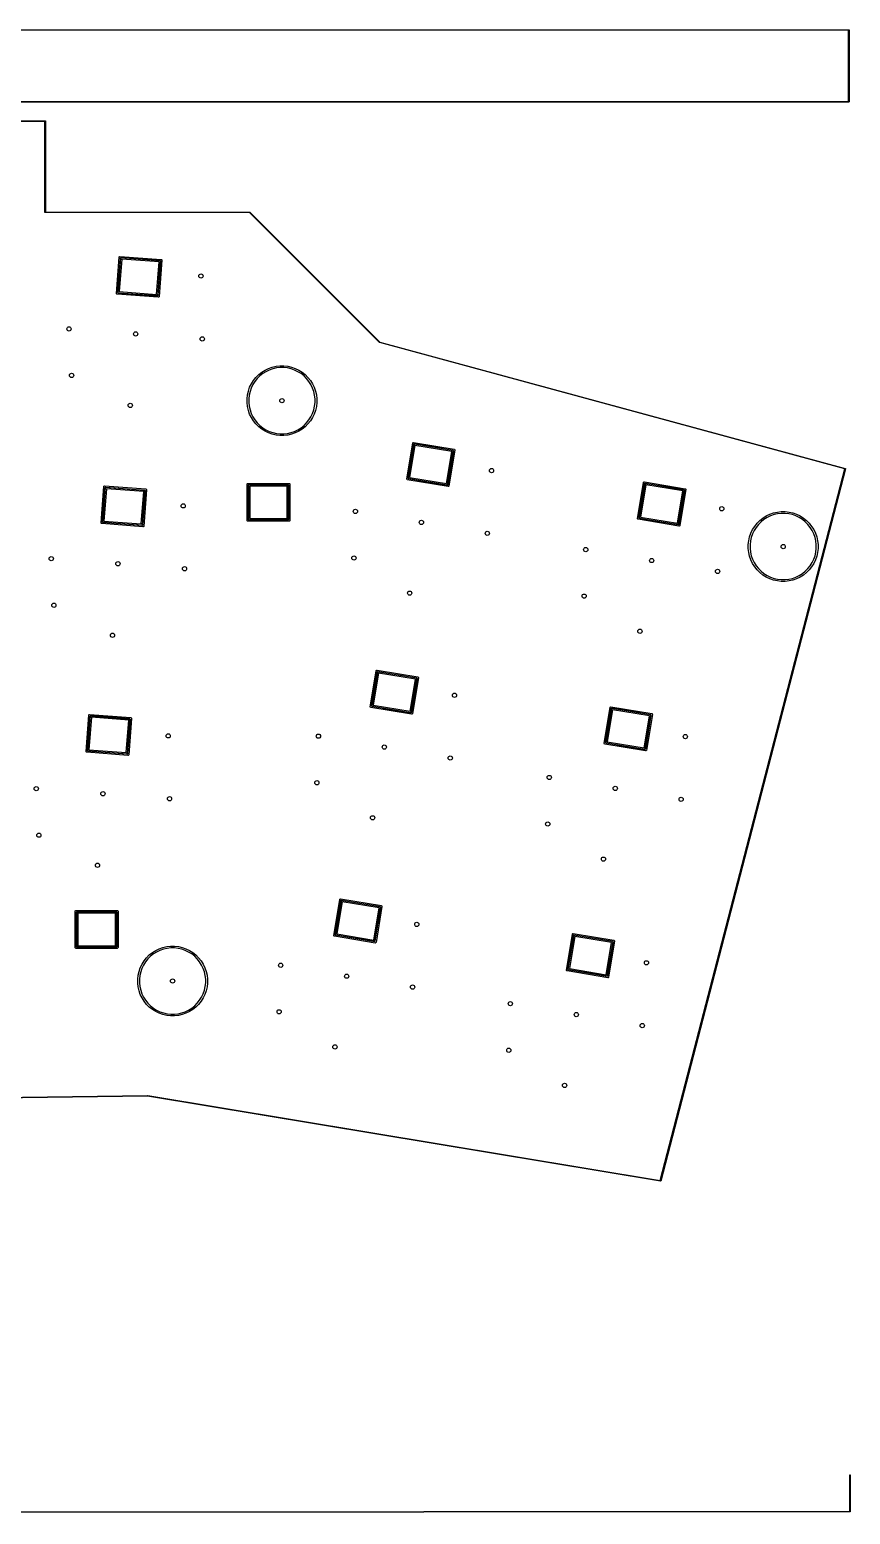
# Model space of a CAD drawing. Extents: x 2.3 to 15.6, y -7 to -1.
# Drawn here: x 12.933 to 15.592, y -6.481 to -1.672 of the extents above; entities that cross this region are included whole.
import ezdxf

# ---------------------------------------------------------------- set-up
doc = ezdxf.new("R2010")
doc.units = 0
doc.header["$MEASUREMENT"] = 0
doc.layers.add('BLACK', color=7, linetype='CONTINUOUS')

msp = doc.modelspace()

# ---------------------------------------------------------------- linework, layer by layer
at = {"layer": 'BLACK', "linetype": 'CONTINUOUS'}
for p, q in [((2.3504, -1.6722), (15.5866, -1.6722)), ((15.5856, -1.6742), (2.3514, -1.6742)), ((15.5856, -1.9045), (15.5856, -1.6742)), ((15.5866, -1.6722), (15.587, -1.6723)), ((15.587, -1.6723), (15.5875, -1.6729)), ((15.5875, -1.6729), (15.5876, -1.6732)), ((15.5876, -1.6732), (15.5876, -1.9055)), ((11.8976, -1.9045), (15.5856, -1.9045)), ((15.5866, -1.9065), (11.8976, -1.9065)), ((15.587, -1.9064), (15.5866, -1.9065)), ((15.5875, -1.9059), (15.587, -1.9064)), ((15.5876, -1.9055), (15.5875, -1.9059)), ((12.874, -1.9675), (12.9831, -1.9675)), ((12.9821, -1.9695), (12.874, -1.9695)), ((12.9821, -2.2638), (12.9821, -1.9695)), ((12.9831, -1.9675), (12.9834, -1.9676)), ((12.9834, -1.9676), (12.984, -1.9681)), ((12.984, -1.9681), (12.9841, -1.9685)), ((12.9841, -1.9685), (12.9841, -2.2628)), ((12.9822, -2.2642), (12.9821, -2.2638)), ((12.9827, -2.2647), (12.9822, -2.2642)), ((12.9831, -2.2648), (12.9827, -2.2647)), ((13.6453, -2.2648), (12.9831, -2.2648)), ((12.9841, -2.2628), (13.6457, -2.2628)), ((14.0662, -2.6857), (13.6453, -2.2648)), ((13.6457, -2.2628), (13.646, -2.2629)), ((13.646, -2.2629), (13.6464, -2.2631)), ((13.6464, -2.2631), (14.0674, -2.6842)), ((13.2139, -2.5264), (13.2227, -2.4087)), ((13.2181, -2.5228), (13.2264, -2.4129)), ((13.2273, -2.4114), (13.2188, -2.5244)), ((13.2227, -2.4087), (13.223, -2.4078)), ((13.223, -2.4078), (13.2244, -2.4066)), ((13.2309, -2.4156), (13.223, -2.5208)), ((13.2244, -2.4066), (13.2253, -2.4065)), ((13.2253, -2.4065), (13.3588, -2.4166)), ((13.2264, -2.4129), (13.2266, -2.412)), ((13.2266, -2.412), (13.2272, -2.4115)), ((13.2272, -2.4115), (13.228, -2.4108)), ((13.356, -2.4211), (13.2273, -2.4114)), ((13.228, -2.4108), (13.2289, -2.4107)), ((13.2289, -2.4107), (13.3545, -2.4202)), ((13.3518, -2.4247), (13.2309, -2.4156)), ((13.3439, -2.5299), (13.3518, -2.4247)), ((13.3475, -2.5341), (13.356, -2.4211)), ((13.3567, -2.4227), (13.3484, -2.5326)), ((13.3609, -2.4191), (13.3521, -2.5369)), ((13.3545, -2.4202), (13.3554, -2.4204)), ((13.3554, -2.4204), (13.3563, -2.4215)), ((13.3563, -2.4215), (13.3566, -2.4218)), ((13.3566, -2.4218), (13.3567, -2.4227)), ((13.3588, -2.4166), (13.3596, -2.4168)), ((13.3596, -2.4168), (13.3608, -2.4182)), ((13.3608, -2.4182), (13.3609, -2.4191)), ((13.214, -2.5274), (13.2139, -2.5264)), ((13.2152, -2.5287), (13.214, -2.5274)), ((13.216, -2.529), (13.2152, -2.5287)), ((13.3495, -2.539), (13.216, -2.529)), ((13.2182, -2.5237), (13.2181, -2.5228)), ((13.2194, -2.5251), (13.2182, -2.5237)), ((13.2188, -2.5244), (13.3475, -2.5341)), ((13.2203, -2.5253), (13.2194, -2.5251)), ((13.3459, -2.5348), (13.2203, -2.5253)), ((13.223, -2.5208), (13.3439, -2.5299)), ((13.3468, -2.5347), (13.3459, -2.5348)), ((13.3482, -2.5335), (13.3468, -2.5347)), ((13.3484, -2.5326), (13.3482, -2.5335)), ((13.3504, -2.5389), (13.3495, -2.539)), ((13.3518, -2.5377), (13.3504, -2.5389)), ((13.3521, -2.5369), (13.3518, -2.5377)), ((14.0663, -2.6858), (14.0662, -2.6857)), ((14.0664, -2.6859), (14.0663, -2.6858)), ((14.0663, -2.6858), (14.0663, -2.6858)), ((14.0666, -2.6859), (14.0664, -2.6859)), ((14.0667, -2.686), (14.0666, -2.6859)), ((14.0666, -2.6859), (14.0666, -2.6859)), ((15.5736, -3.0952), (14.0667, -2.686)), ((14.0674, -2.6842), (15.5751, -3.0935)), ((13.6746, -2.7896), (13.6845, -2.7817)), ((13.6878, -2.7864), (13.6784, -2.7939)), ((13.6845, -2.7817), (13.6952, -2.775)), ((13.698, -2.78), (13.6878, -2.7864)), ((13.6952, -2.775), (13.7067, -2.7694)), ((13.7089, -2.7747), (13.698, -2.78)), ((13.7067, -2.7694), (13.7187, -2.7653)), ((13.7203, -2.7708), (13.7089, -2.7747)), ((13.7187, -2.7653), (13.731, -2.7624)), ((13.732, -2.7681), (13.7203, -2.7708)), ((13.731, -2.7624), (13.7437, -2.761)), ((13.744, -2.7667), (13.732, -2.7681)), ((13.7437, -2.761), (13.7563, -2.761)), ((13.756, -2.7667), (13.744, -2.7667)), ((13.768, -2.7681), (13.756, -2.7667)), ((13.7563, -2.761), (13.769, -2.7624)), ((13.7797, -2.7708), (13.768, -2.7681)), ((13.769, -2.7624), (13.7813, -2.7653)), ((13.7911, -2.7747), (13.7797, -2.7708)), ((13.7813, -2.7653), (13.7933, -2.7694)), ((13.802, -2.78), (13.7911, -2.7747)), ((13.7933, -2.7694), (13.8048, -2.775)), ((13.8122, -2.7864), (13.802, -2.78)), ((13.8048, -2.775), (13.8155, -2.7817)), ((13.8216, -2.7939), (13.8122, -2.7864)), ((13.8155, -2.7817), (13.8254, -2.7896)), ((13.6412, -2.8427), (13.6454, -2.8307)), ((13.6454, -2.8307), (13.6509, -2.8193)), ((13.6507, -2.8329), (13.6467, -2.8443)), ((13.656, -2.822), (13.6507, -2.8329)), ((13.6509, -2.8193), (13.6577, -2.8085)), ((13.6624, -2.8118), (13.656, -2.822)), ((13.6577, -2.8085), (13.6656, -2.7986)), ((13.6699, -2.8024), (13.6624, -2.8118)), ((13.6656, -2.7986), (13.6746, -2.7896)), ((13.6784, -2.7939), (13.6699, -2.8024)), ((13.8301, -2.8024), (13.8216, -2.7939)), ((13.8254, -2.7896), (13.8344, -2.7986)), ((13.8376, -2.8118), (13.8301, -2.8024)), ((13.8344, -2.7986), (13.8423, -2.8085)), ((13.844, -2.822), (13.8376, -2.8118)), ((13.8423, -2.8085), (13.8491, -2.8193)), ((13.8493, -2.8329), (13.844, -2.822)), ((13.8491, -2.8193), (13.8546, -2.8307)), ((13.8533, -2.8443), (13.8493, -2.8329)), ((13.8546, -2.8307), (13.8588, -2.8427)), ((13.637, -2.8677), (13.6384, -2.8551)), ((13.637, -2.868), (13.637, -2.8677)), ((13.637, -2.8804), (13.637, -2.868)), ((13.6384, -2.893), (13.637, -2.8804)), ((13.6384, -2.8551), (13.6412, -2.8427)), ((13.6441, -2.856), (13.6427, -2.868)), ((13.6427, -2.868), (13.6427, -2.88)), ((13.6427, -2.88), (13.6441, -2.892)), ((13.6467, -2.8443), (13.6441, -2.856)), ((13.8559, -2.856), (13.8533, -2.8443)), ((13.8573, -2.868), (13.8559, -2.856)), ((13.8559, -2.892), (13.8573, -2.88)), ((13.8573, -2.88), (13.8573, -2.868)), ((13.8588, -2.8427), (13.8616, -2.8551)), ((13.8616, -2.8551), (13.863, -2.8677)), ((13.863, -2.8804), (13.8616, -2.893)), ((13.863, -2.8677), (13.863, -2.8804)), ((13.6412, -2.9054), (13.6384, -2.893)), ((13.6454, -2.9173), (13.6412, -2.9054)), ((13.6441, -2.892), (13.6467, -2.9038)), ((13.6509, -2.9288), (13.6454, -2.9173)), ((13.6467, -2.9038), (13.6507, -2.9151)), ((13.6507, -2.9151), (13.656, -2.926)), ((13.6577, -2.9395), (13.6509, -2.9288)), ((13.656, -2.926), (13.6624, -2.9362)), ((13.8376, -2.9362), (13.844, -2.926)), ((13.8491, -2.9288), (13.8423, -2.9395)), ((13.844, -2.926), (13.8493, -2.9151)), ((13.8546, -2.9173), (13.8491, -2.9288)), ((13.8493, -2.9151), (13.8533, -2.9038)), ((13.8533, -2.9038), (13.8559, -2.892)), ((13.8588, -2.9054), (13.8546, -2.9173)), ((13.8616, -2.893), (13.8588, -2.9054)), ((13.6656, -2.9494), (13.6577, -2.9395)), ((13.6624, -2.9362), (13.6699, -2.9456)), ((13.6746, -2.9584), (13.6656, -2.9494)), ((13.6699, -2.9456), (13.6784, -2.9541)), ((13.6845, -2.9663), (13.6746, -2.9584)), ((13.6784, -2.9541), (13.6878, -2.9616)), ((13.6952, -2.9731), (13.6845, -2.9663)), ((13.6878, -2.9616), (13.698, -2.9681)), ((13.7067, -2.9786), (13.6952, -2.9731)), ((13.698, -2.9681), (13.7089, -2.9733)), ((13.7187, -2.9828), (13.7067, -2.9786)), ((13.7089, -2.9733), (13.7203, -2.9773)), ((13.7203, -2.9773), (13.732, -2.98)), ((13.732, -2.98), (13.744, -2.9813)), ((13.744, -2.9813), (13.756, -2.9813)), ((13.756, -2.9813), (13.768, -2.98)), ((13.768, -2.98), (13.7797, -2.9773)), ((13.7797, -2.9773), (13.7911, -2.9733)), ((13.7933, -2.9786), (13.7813, -2.9828)), ((13.7911, -2.9733), (13.802, -2.9681)), ((13.8048, -2.9731), (13.7933, -2.9786)), ((13.802, -2.9681), (13.8122, -2.9616)), ((13.8155, -2.9663), (13.8048, -2.9731)), ((13.8122, -2.9616), (13.8216, -2.9541)), ((13.8254, -2.9584), (13.8155, -2.9663)), ((13.8216, -2.9541), (13.8301, -2.9456)), ((13.8344, -2.9494), (13.8254, -2.9584)), ((13.8301, -2.9456), (13.8376, -2.9362)), ((13.8423, -2.9395), (13.8344, -2.9494)), ((13.731, -2.9856), (13.7187, -2.9828)), ((13.7437, -2.987), (13.731, -2.9856)), ((13.7563, -2.987), (13.7437, -2.987)), ((13.769, -2.9856), (13.7563, -2.987)), ((13.7813, -2.9828), (13.769, -2.9856)), ((14.1543, -3.1276), (14.1736, -3.0111)), ((14.1588, -3.1244), (14.1768, -3.0156)), ((14.1779, -3.0142), (14.1593, -3.1261)), ((14.1811, -3.0187), (14.1638, -3.1228)), ((14.1736, -3.0111), (14.1739, -3.0103)), ((14.1739, -3.0103), (14.1754, -3.0092)), ((14.1754, -3.0092), (14.1763, -3.0092)), ((14.1763, -3.0092), (14.3084, -3.0311)), ((14.1768, -3.0156), (14.1771, -3.0148)), ((14.1771, -3.0148), (14.1786, -3.0137)), ((14.3053, -3.0353), (14.1779, -3.0142)), ((14.1786, -3.0137), (14.1795, -3.0137)), ((14.1795, -3.0137), (14.3038, -3.0343)), ((14.3007, -3.0386), (14.1811, -3.0187)), ((14.2835, -3.1427), (14.3007, -3.0386)), ((14.2867, -3.1472), (14.3053, -3.0353)), ((14.3058, -3.037), (14.2877, -3.1458)), ((14.3103, -3.0338), (14.291, -3.1503)), ((14.3038, -3.0343), (14.3047, -3.0346)), ((14.3047, -3.0346), (14.3057, -3.0361)), ((14.3057, -3.0361), (14.3058, -3.037)), ((14.3084, -3.0311), (14.3092, -3.0314)), ((14.3092, -3.0314), (14.3103, -3.0329)), ((14.3103, -3.0329), (14.3103, -3.0329)), ((14.3103, -3.0329), (14.3103, -3.0338)), ((14.1588, -3.1253), (14.1588, -3.1244)), ((14.1599, -3.1268), (14.1588, -3.1253)), ((14.1638, -3.1228), (14.2835, -3.1427)), ((14.9757, -5.4005), (15.5736, -3.0952)), ((15.5758, -3.0947), (14.9773, -5.4018)), ((15.5751, -3.0935), (15.5754, -3.0937)), ((15.5754, -3.0937), (15.5754, -3.0937)), ((15.5754, -3.0937), (15.5754, -3.0937)), ((15.5754, -3.0937), (15.5754, -3.0937)), ((15.5754, -3.0937), (15.5756, -3.094)), ((15.5756, -3.094), (15.5758, -3.0944)), ((15.5758, -3.0944), (15.5758, -3.0944)), ((15.5758, -3.0944), (15.5758, -3.0944)), ((15.5758, -3.0944), (15.5758, -3.0944)), ((15.5758, -3.0944), (15.5758, -3.0947)), ((13.1641, -3.2698), (13.173, -3.152)), ((13.1683, -3.2662), (13.1766, -3.1562)), ((13.1775, -3.1547), (13.169, -3.2678)), ((13.173, -3.152), (13.1732, -3.1511)), ((13.1732, -3.1511), (13.1746, -3.15)), ((13.1812, -3.159), (13.1732, -3.2642)), ((13.1746, -3.15), (13.1755, -3.1498)), ((13.1755, -3.1498), (13.309, -3.1599)), ((13.1766, -3.1562), (13.1769, -3.1554)), ((13.1769, -3.1554), (13.1773, -3.155)), ((13.1773, -3.155), (13.1782, -3.1542)), ((13.3063, -3.1644), (13.1775, -3.1547)), ((13.1782, -3.1542), (13.1792, -3.1541)), ((13.1792, -3.1541), (13.3048, -3.1635)), ((13.3021, -3.1681), (13.1812, -3.159)), ((13.2941, -3.2733), (13.3021, -3.1681)), ((13.2978, -3.2775), (13.3063, -3.1644)), ((13.307, -3.1661), (13.2987, -3.276)), ((13.3112, -3.1624), (13.3023, -3.2802)), ((13.3048, -3.1635), (13.3057, -3.1638)), ((13.3057, -3.1638), (13.3069, -3.1652)), ((13.3069, -3.1652), (13.307, -3.1661)), ((13.309, -3.1599), (13.3099, -3.1602)), ((13.3099, -3.1602), (13.3111, -3.1615)), ((13.3111, -3.1615), (13.3112, -3.1624)), ((13.6369, -3.1442), (13.637, -3.1433)), ((13.6369, -3.2623), (13.6369, -3.1442)), ((13.637, -3.1433), (13.6383, -3.142)), ((13.6383, -3.142), (13.6392, -3.1419)), ((13.6392, -3.1419), (13.7731, -3.1419)), ((13.6408, -3.1481), (13.641, -3.1472)), ((13.6408, -3.2584), (13.6408, -3.1481)), ((13.641, -3.1472), (13.6423, -3.146)), ((13.6416, -3.1466), (13.6416, -3.26)), ((13.7707, -3.1466), (13.6416, -3.1466)), ((13.6423, -3.146), (13.6432, -3.1458)), ((13.6432, -3.1458), (13.7691, -3.1458)), ((13.6455, -3.1505), (13.6455, -3.256)), ((13.7668, -3.1505), (13.6455, -3.1505)), ((13.7668, -3.256), (13.7668, -3.1505)), ((13.7691, -3.1458), (13.7701, -3.146)), ((13.7701, -3.146), (13.7713, -3.1472)), ((13.7707, -3.26), (13.7707, -3.1466)), ((13.7713, -3.1472), (13.7715, -3.1481)), ((13.7715, -3.1481), (13.7715, -3.2584)), ((13.7731, -3.1419), (13.774, -3.142)), ((13.774, -3.142), (13.7753, -3.1433)), ((13.7753, -3.1433), (13.7754, -3.1442)), ((13.7754, -3.1442), (13.7754, -3.2623)), ((14.1543, -3.1286), (14.1543, -3.1276)), ((14.1554, -3.13), (14.1543, -3.1286)), ((14.1562, -3.1304), (14.1554, -3.13)), ((14.2883, -3.1522), (14.1562, -3.1304)), ((14.1593, -3.1261), (14.2867, -3.1472)), ((14.1607, -3.1271), (14.1599, -3.1268)), ((14.285, -3.1477), (14.1607, -3.1271)), ((14.286, -3.1477), (14.285, -3.1477)), ((14.2874, -3.1466), (14.286, -3.1477)), ((14.286, -3.1477), (14.286, -3.1477)), ((14.286, -3.1477), (14.286, -3.1477)), ((14.2877, -3.1458), (14.2874, -3.1466)), ((14.2892, -3.1522), (14.2883, -3.1522)), ((14.2907, -3.1512), (14.2892, -3.1522)), ((14.291, -3.1503), (14.2907, -3.1512)), ((14.9023, -3.2556), (14.9216, -3.1391)), ((14.9068, -3.2524), (14.9249, -3.1436)), ((14.9259, -3.1422), (14.9073, -3.254)), ((14.9291, -3.1467), (14.9119, -3.2508)), ((14.9216, -3.1391), (14.9219, -3.1382)), ((14.9219, -3.1382), (14.9234, -3.1372)), ((14.9234, -3.1372), (14.9243, -3.1371)), ((14.9243, -3.1371), (15.0564, -3.159)), ((14.9249, -3.1436), (14.9252, -3.1427)), ((14.9252, -3.1427), (14.9266, -3.1417)), ((15.0533, -3.1633), (14.9259, -3.1422)), ((14.9266, -3.1417), (14.9276, -3.1417)), ((14.9276, -3.1417), (15.0519, -3.1623)), ((15.0488, -3.1665), (14.9291, -3.1467)), ((15.0315, -3.2706), (15.0488, -3.1665)), ((15.0347, -3.2751), (15.0533, -3.1633)), ((15.0538, -3.165), (15.0358, -3.2737)), ((15.0583, -3.1617), (15.039, -3.2783)), ((15.0519, -3.1623), (15.0527, -3.1626)), ((15.0527, -3.1626), (15.0538, -3.164)), ((15.0538, -3.164), (15.0538, -3.165)), ((15.0564, -3.159), (15.0572, -3.1593)), ((15.0572, -3.1593), (15.0583, -3.1608)), ((15.0583, -3.1608), (15.0583, -3.1608)), ((15.0583, -3.1608), (15.0583, -3.1617)), ((13.1642, -3.2707), (13.1641, -3.2698)), ((13.1685, -3.2671), (13.1683, -3.2662)), ((13.1696, -3.2685), (13.1685, -3.2671)), ((13.169, -3.2678), (13.2978, -3.2775)), ((13.1705, -3.2687), (13.1696, -3.2685)), ((13.2961, -3.2782), (13.1705, -3.2687)), ((13.1732, -3.2642), (13.2941, -3.2733)), ((13.637, -3.2632), (13.6369, -3.2623)), ((13.6383, -3.2645), (13.637, -3.2632)), ((13.6392, -3.2647), (13.6383, -3.2645)), ((13.7731, -3.2647), (13.6392, -3.2647)), ((13.641, -3.2593), (13.6408, -3.2584)), ((13.6423, -3.2606), (13.641, -3.2593)), ((13.6416, -3.26), (13.7707, -3.26)), ((13.6432, -3.2607), (13.6423, -3.2606)), ((13.7691, -3.2607), (13.6432, -3.2607)), ((13.6455, -3.256), (13.7668, -3.256)), ((13.7701, -3.2606), (13.7691, -3.2607)), ((13.7713, -3.2593), (13.7701, -3.2606)), ((13.7715, -3.2584), (13.7713, -3.2593)), ((13.774, -3.2645), (13.7731, -3.2647)), ((13.7753, -3.2632), (13.774, -3.2645)), ((13.7754, -3.2623), (13.7753, -3.2632)), ((14.9023, -3.2565), (14.9023, -3.2556)), ((14.9034, -3.258), (14.9023, -3.2565)), ((14.9042, -3.2583), (14.9034, -3.258)), ((15.0363, -3.2802), (14.9042, -3.2583)), ((14.9069, -3.2533), (14.9068, -3.2524)), ((14.9079, -3.2547), (14.9069, -3.2533)), ((14.9073, -3.254), (15.0347, -3.2751)), ((14.9088, -3.2551), (14.9079, -3.2547)), ((15.0331, -3.2757), (14.9088, -3.2551)), ((14.9119, -3.2508), (15.0315, -3.2706)), ((15.2896, -3.271), (15.2986, -3.2621)), ((15.3024, -3.2663), (15.2939, -3.2749)), ((15.2986, -3.2621), (15.3085, -3.2541)), ((15.3118, -3.2588), (15.3024, -3.2663)), ((15.3085, -3.2541), (15.3193, -3.2474)), ((15.322, -3.2524), (15.3118, -3.2588)), ((15.3193, -3.2474), (15.3307, -3.2419)), ((15.3329, -3.2472), (15.322, -3.2524)), ((15.3307, -3.2419), (15.3427, -3.2377)), ((15.3443, -3.2432), (15.3329, -3.2472)), ((15.3427, -3.2377), (15.3551, -3.2349)), ((15.356, -3.2405), (15.3443, -3.2432)), ((15.3551, -3.2349), (15.3677, -3.2334)), ((15.368, -3.2392), (15.356, -3.2405)), ((15.3677, -3.2334), (15.3804, -3.2334)), ((15.38, -3.2392), (15.368, -3.2392)), ((15.392, -3.2405), (15.38, -3.2392)), ((15.3804, -3.2334), (15.393, -3.2349)), ((15.4038, -3.2432), (15.392, -3.2405)), ((15.393, -3.2349), (15.4054, -3.2377)), ((15.4151, -3.2472), (15.4038, -3.2432)), ((15.4054, -3.2377), (15.4173, -3.2419)), ((15.426, -3.2524), (15.4151, -3.2472)), ((15.4173, -3.2419), (15.4288, -3.2474)), ((15.4362, -3.2588), (15.426, -3.2524)), ((15.4288, -3.2474), (15.4395, -3.2541)), ((15.4456, -3.2663), (15.4362, -3.2588)), ((15.4395, -3.2541), (15.4494, -3.2621)), ((15.4541, -3.2749), (15.4456, -3.2663)), ((15.4494, -3.2621), (15.4584, -3.271)), ((13.1654, -3.2721), (13.1642, -3.2707)), ((13.1663, -3.2723), (13.1654, -3.2721)), ((13.2998, -3.2824), (13.1663, -3.2723)), ((13.2971, -3.2781), (13.2961, -3.2782)), ((13.2984, -3.2769), (13.2971, -3.2781)), ((13.2987, -3.276), (13.2984, -3.2769)), ((13.3007, -3.2823), (13.2998, -3.2824)), ((13.3021, -3.2811), (13.3007, -3.2823)), ((13.3023, -3.2802), (13.3021, -3.2811)), ((15.034, -3.2756), (15.0331, -3.2757)), ((15.0355, -3.2746), (15.034, -3.2756)), ((15.034, -3.2756), (15.034, -3.2756)), ((15.034, -3.2756), (15.034, -3.2756)), ((15.0358, -3.2737), (15.0355, -3.2746)), ((15.0372, -3.2802), (15.0363, -3.2802)), ((15.0387, -3.2791), (15.0372, -3.2802)), ((15.039, -3.2783), (15.0387, -3.2791)), ((15.2624, -3.3275), (15.2653, -3.3151)), ((15.2653, -3.3151), (15.2694, -3.3031)), ((15.2708, -3.3167), (15.2681, -3.3285)), ((15.2694, -3.3031), (15.275, -3.2917)), ((15.2747, -3.3053), (15.2708, -3.3167)), ((15.28, -3.2945), (15.2747, -3.3053)), ((15.275, -3.2917), (15.2817, -3.281)), ((15.2864, -3.2843), (15.28, -3.2945)), ((15.2817, -3.281), (15.2896, -3.271)), ((15.2939, -3.2749), (15.2864, -3.2843)), ((15.4616, -3.2843), (15.4541, -3.2749)), ((15.4584, -3.271), (15.4663, -3.281)), ((15.4681, -3.2945), (15.4616, -3.2843)), ((15.4663, -3.281), (15.4731, -3.2917)), ((15.4733, -3.3053), (15.4681, -3.2945)), ((15.4731, -3.2917), (15.4786, -3.3031)), ((15.4773, -3.3167), (15.4733, -3.3053)), ((15.48, -3.3285), (15.4773, -3.3167)), ((15.4786, -3.3031), (15.4828, -3.3151)), ((15.4828, -3.3151), (15.4856, -3.3275)), ((15.261, -3.3401), (15.2624, -3.3275)), ((15.261, -3.3404), (15.261, -3.3401)), ((15.261, -3.3528), (15.261, -3.3404)), ((15.2624, -3.3654), (15.261, -3.3528)), ((15.2653, -3.3778), (15.2624, -3.3654)), ((15.2681, -3.3285), (15.2667, -3.3404)), ((15.2667, -3.3404), (15.2667, -3.3525)), ((15.2667, -3.3525), (15.2681, -3.3645)), ((15.2681, -3.3645), (15.2708, -3.3762)), ((15.4773, -3.3762), (15.48, -3.3645)), ((15.4813, -3.3404), (15.48, -3.3285)), ((15.48, -3.3645), (15.4813, -3.3525)), ((15.4813, -3.3525), (15.4813, -3.3404)), ((15.4856, -3.3654), (15.4828, -3.3778)), ((15.4856, -3.3275), (15.487, -3.3401)), ((15.487, -3.3528), (15.4856, -3.3654)), ((15.487, -3.3401), (15.487, -3.3528)), ((15.2694, -3.3898), (15.2653, -3.3778)), ((15.275, -3.4012), (15.2694, -3.3898)), ((15.2708, -3.3762), (15.2747, -3.3876)), ((15.2747, -3.3876), (15.28, -3.3984)), ((15.2817, -3.412), (15.275, -3.4012)), ((15.28, -3.3984), (15.2864, -3.4086)), ((15.2896, -3.4219), (15.2817, -3.412)), ((15.2864, -3.4086), (15.2939, -3.4181)), ((15.4541, -3.4181), (15.4616, -3.4086)), ((15.4663, -3.412), (15.4584, -3.4219)), ((15.4616, -3.4086), (15.4681, -3.3984)), ((15.4731, -3.4012), (15.4663, -3.412)), ((15.4681, -3.3984), (15.4733, -3.3876)), ((15.4786, -3.3898), (15.4731, -3.4012)), ((15.4733, -3.3876), (15.4773, -3.3762)), ((15.4828, -3.3778), (15.4786, -3.3898)), ((15.2986, -3.4309), (15.2896, -3.4219)), ((15.2939, -3.4181), (15.3024, -3.4266)), ((15.3085, -3.4388), (15.2986, -3.4309)), ((15.3024, -3.4266), (15.3118, -3.4341)), ((15.3193, -3.4455), (15.3085, -3.4388)), ((15.3118, -3.4341), (15.322, -3.4405)), ((15.3307, -3.451), (15.3193, -3.4455)), ((15.322, -3.4405), (15.3329, -3.4457)), ((15.3427, -3.4552), (15.3307, -3.451)), ((15.3329, -3.4457), (15.3443, -3.4497)), ((15.3551, -3.458), (15.3427, -3.4552)), ((15.3443, -3.4497), (15.356, -3.4524)), ((15.3677, -3.4595), (15.3551, -3.458)), ((15.356, -3.4524), (15.368, -3.4537)), ((15.3804, -3.4595), (15.3677, -3.4595)), ((15.368, -3.4537), (15.38, -3.4537)), ((15.38, -3.4537), (15.392, -3.4524)), ((15.393, -3.458), (15.3804, -3.4595)), ((15.392, -3.4524), (15.4038, -3.4497)), ((15.4054, -3.4552), (15.393, -3.458)), ((15.4038, -3.4497), (15.4151, -3.4457)), ((15.4173, -3.451), (15.4054, -3.4552)), ((15.4151, -3.4457), (15.426, -3.4405)), ((15.4288, -3.4455), (15.4173, -3.451)), ((15.426, -3.4405), (15.4362, -3.4341)), ((15.4395, -3.4388), (15.4288, -3.4455)), ((15.4362, -3.4341), (15.4456, -3.4266)), ((15.4494, -3.4309), (15.4395, -3.4388)), ((15.4456, -3.4266), (15.4541, -3.4181)), ((15.4584, -3.4219), (15.4494, -3.4309)), ((14.0362, -3.8652), (14.0555, -3.7487)), ((14.0555, -3.7487), (14.0558, -3.7478)), ((14.0558, -3.7478), (14.0573, -3.7468)), ((14.0573, -3.7468), (14.0582, -3.7467)), ((14.0582, -3.7467), (14.1902, -3.7686)), ((14.0407, -3.862), (14.0587, -3.7532)), ((14.0597, -3.7518), (14.0412, -3.8636)), ((14.063, -3.7563), (14.0457, -3.8604)), ((14.0587, -3.7532), (14.059, -3.7523)), ((14.059, -3.7523), (14.0605, -3.7513)), ((14.1871, -3.7729), (14.0597, -3.7518)), ((14.0605, -3.7513), (14.0614, -3.7513)), ((14.0614, -3.7513), (14.1857, -3.7719)), ((14.1826, -3.7761), (14.063, -3.7563)), ((14.1654, -3.8802), (14.1826, -3.7761)), ((14.1686, -3.8848), (14.1871, -3.7729)), ((14.1877, -3.7746), (14.1696, -3.8833)), ((14.1922, -3.7713), (14.1729, -3.8879)), ((14.1857, -3.7719), (14.1866, -3.7722)), ((14.1866, -3.7722), (14.1876, -3.7737)), ((14.1876, -3.7737), (14.1877, -3.7746)), ((14.1902, -3.7686), (14.1911, -3.7689)), ((14.1911, -3.7689), (14.1922, -3.7704)), ((14.1922, -3.7704), (14.1922, -3.7704)), ((14.1922, -3.7704), (14.1922, -3.7713)), ((13.1154, -4.0104), (13.1243, -3.8926)), ((13.1289, -3.8953), (13.1203, -4.0084)), ((13.1243, -3.8926), (13.1246, -3.8917)), ((13.1246, -3.8917), (13.1259, -3.8905)), ((13.1259, -3.8905), (13.1269, -3.8904)), ((13.1269, -3.8904), (13.2603, -3.9005)), ((13.1289, -3.8954), (13.1296, -3.8948)), ((13.2576, -3.905), (13.1289, -3.8953)), ((13.1296, -3.8948), (13.1305, -3.8946)), ((13.1305, -3.8946), (13.2561, -3.9041)), ((14.0362, -3.8661), (14.0362, -3.8652)), ((14.0372, -3.8676), (14.0362, -3.8661)), ((14.0381, -3.8679), (14.0372, -3.8676)), ((14.1702, -3.8898), (14.0381, -3.8679)), ((14.0407, -3.8629), (14.0407, -3.862)), ((14.0418, -3.8644), (14.0407, -3.8629)), ((14.0412, -3.8636), (14.1686, -3.8848)), ((14.0426, -3.8647), (14.0418, -3.8644)), ((14.1669, -3.8853), (14.0426, -3.8647)), ((14.0457, -3.8604), (14.1654, -3.8802)), ((14.1678, -3.8852), (14.1669, -3.8853)), ((14.1693, -3.8842), (14.1678, -3.8852)), ((14.1678, -3.8852), (14.1678, -3.8852)), ((14.1678, -3.8852), (14.1678, -3.8852)), ((14.1696, -3.8833), (14.1693, -3.8842)), ((14.1711, -3.8898), (14.1702, -3.8898)), ((14.1726, -3.8887), (14.1711, -3.8898)), ((14.1729, -3.8879), (14.1726, -3.8887)), ((14.794, -3.9839), (14.8133, -3.8674)), ((14.7986, -3.9807), (14.8166, -3.8719)), ((14.8176, -3.8705), (14.7991, -3.9824)), ((14.8209, -3.875), (14.8036, -3.9791)), ((14.8133, -3.8674), (14.8137, -3.8666)), ((14.8137, -3.8666), (14.8151, -3.8655)), ((14.8151, -3.8655), (14.8161, -3.8655)), ((14.8161, -3.8655), (14.9481, -3.8874)), ((14.8166, -3.8719), (14.8169, -3.8711)), ((14.8169, -3.8711), (14.8184, -3.87)), ((14.945, -3.8916), (14.8176, -3.8705)), ((14.8184, -3.87), (14.8193, -3.87)), ((14.8193, -3.87), (14.9436, -3.8906)), ((14.9405, -3.8949), (14.8209, -3.875)), ((14.9232, -3.999), (14.9405, -3.8949)), ((14.9265, -4.0035), (14.945, -3.8916)), ((14.9455, -3.8933), (14.9275, -4.0021)), ((14.9501, -3.8901), (14.9308, -4.0066)), ((14.9436, -3.8906), (14.9445, -3.8909)), ((14.9445, -3.8909), (14.9455, -3.8924)), ((14.9455, -3.8924), (14.9455, -3.8933)), ((14.9481, -3.8874), (14.949, -3.8877)), ((14.949, -3.8877), (14.95, -3.8892)), ((14.95, -3.8892), (14.95, -3.8892)), ((14.95, -3.8892), (14.9501, -3.8901)), ((13.1197, -4.0067), (13.1279, -3.8968)), ((13.1325, -3.8995), (13.1246, -4.0047)), ((13.1279, -3.8968), (13.1282, -3.8959)), ((13.1282, -3.8959), (13.1289, -3.8954)), ((13.2534, -3.9086), (13.1325, -3.8995)), ((13.2455, -4.0139), (13.2534, -3.9086)), ((13.2491, -4.0181), (13.2576, -3.905)), ((13.2583, -3.9066), (13.25, -4.0166)), ((13.2625, -3.903), (13.2536, -4.0208)), ((13.2561, -3.9041), (13.257, -3.9044)), ((13.257, -3.9044), (13.2577, -3.9051)), ((13.2577, -3.9051), (13.2582, -3.9057)), ((13.2582, -3.9057), (13.2583, -3.9066)), ((13.2603, -3.9005), (13.2612, -3.9007)), ((13.2612, -3.9007), (13.2624, -3.9021)), ((13.2624, -3.9021), (13.2625, -3.903)), ((14.7941, -3.9849), (14.794, -3.9839)), ((14.7951, -3.9863), (14.7941, -3.9849)), ((14.796, -3.9867), (14.7951, -3.9863)), ((14.928, -4.0085), (14.796, -3.9867)), ((14.7986, -3.9816), (14.7986, -3.9807)), ((14.7996, -3.9831), (14.7986, -3.9816)), ((14.7991, -3.9824), (14.9265, -4.0035)), ((14.8005, -3.9834), (14.7996, -3.9831)), ((14.9248, -4.004), (14.8005, -3.9834)), ((14.8036, -3.9791), (14.9232, -3.999)), ((13.1156, -4.0113), (13.1154, -4.0104)), ((13.1167, -4.0127), (13.1156, -4.0113)), ((13.1176, -4.0129), (13.1167, -4.0127)), ((13.2511, -4.023), (13.1176, -4.0129)), ((13.1198, -4.0077), (13.1197, -4.0067)), ((13.121, -4.009), (13.1198, -4.0077)), ((13.1203, -4.0084), (13.2491, -4.0181)), ((13.1218, -4.0093), (13.121, -4.009)), ((13.2475, -4.0187), (13.1218, -4.0093)), ((13.1246, -4.0047), (13.2455, -4.0139)), ((13.2484, -4.0186), (13.2475, -4.0187)), ((13.2498, -4.0175), (13.2484, -4.0186)), ((13.25, -4.0166), (13.2498, -4.0175)), ((13.252, -4.0229), (13.2511, -4.023)), ((13.2534, -4.0217), (13.252, -4.0229)), ((13.2536, -4.0208), (13.2534, -4.0217)), ((14.9257, -4.004), (14.9248, -4.004)), ((14.9272, -4.0029), (14.9257, -4.004)), ((14.9257, -4.004), (14.9257, -4.004)), ((14.9257, -4.004), (14.9257, -4.004)), ((14.9275, -4.0021), (14.9272, -4.0029)), ((14.929, -4.0085), (14.928, -4.0085)), ((14.9304, -4.0075), (14.929, -4.0085)), ((14.9308, -4.0066), (14.9304, -4.0075)), ((13.918, -4.6061), (13.9374, -4.4896)), ((13.9226, -4.6028), (13.9406, -4.4941)), ((13.9416, -4.4927), (13.9231, -4.6045)), ((13.9449, -4.4972), (13.9276, -4.6013)), ((13.9374, -4.4896), (13.9377, -4.4887)), ((13.9377, -4.4887), (13.9392, -4.4876)), ((13.9392, -4.4876), (13.9401, -4.4876)), ((13.9401, -4.4876), (14.0721, -4.5095)), ((13.9406, -4.4941), (13.9409, -4.4932)), ((13.9409, -4.4932), (13.9424, -4.4922)), ((14.069, -4.5138), (13.9416, -4.4927)), ((13.9424, -4.4922), (13.9433, -4.4921)), ((13.9433, -4.4921), (14.0676, -4.5127)), ((14.0645, -4.517), (13.9449, -4.4972)), ((14.0473, -4.6211), (14.0645, -4.517)), ((14.0505, -4.6256), (14.069, -4.5138)), ((14.0695, -4.5155), (14.0515, -4.6242)), ((14.0741, -4.5122), (14.0548, -4.6287)), ((14.0676, -4.5127), (14.0685, -4.5131)), ((14.0685, -4.5131), (14.0695, -4.5145)), ((14.0695, -4.5145), (14.0695, -4.5155)), ((14.0721, -4.5095), (14.073, -4.5098)), ((14.073, -4.5098), (14.074, -4.5113)), ((14.074, -4.5113), (14.074, -4.5113)), ((14.074, -4.5113), (14.0741, -4.5122)), ((13.0803, -4.5276), (13.0805, -4.5267)), ((13.0803, -4.6457), (13.0803, -4.5276)), ((13.0805, -4.5267), (13.0818, -4.5254)), ((13.0818, -4.5254), (13.0827, -4.5252)), ((13.0827, -4.5252), (13.2165, -4.5252)), ((13.0843, -4.5315), (13.0844, -4.5306)), ((13.0843, -4.6417), (13.0843, -4.5315)), ((13.0844, -4.5306), (13.0857, -4.5293)), ((13.085, -4.5299), (13.085, -4.6433)), ((13.2142, -4.5299), (13.085, -4.5299)), ((13.0857, -4.5293), (13.0866, -4.5291)), ((13.0866, -4.5291), (13.2126, -4.5291)), ((13.089, -4.5339), (13.089, -4.6394)), ((13.2102, -4.5339), (13.089, -4.5339)), ((13.2102, -4.6394), (13.2102, -4.5339)), ((13.2126, -4.5291), (13.2135, -4.5293)), ((13.2135, -4.5293), (13.2148, -4.5306)), ((13.2142, -4.6433), (13.2142, -4.5299)), ((13.2148, -4.5306), (13.215, -4.5315)), ((13.215, -4.5315), (13.215, -4.6417)), ((13.2165, -4.5252), (13.2174, -4.5254)), ((13.2174, -4.5254), (13.2187, -4.5267)), ((13.2187, -4.5267), (13.2189, -4.5276)), ((13.2189, -4.5276), (13.2189, -4.6457)), ((13.9181, -4.607), (13.918, -4.6061)), ((13.9191, -4.6085), (13.9181, -4.607)), ((13.92, -4.6088), (13.9191, -4.6085)), ((14.052, -4.6307), (13.92, -4.6088)), ((13.9226, -4.6038), (13.9226, -4.6028)), ((13.9237, -4.6052), (13.9226, -4.6038)), ((13.9231, -4.6045), (14.0505, -4.6256)), ((13.9245, -4.6056), (13.9237, -4.6052)), ((14.0488, -4.6262), (13.9245, -4.6056)), ((13.9276, -4.6013), (14.0473, -4.6211)), ((14.6717, -4.7185), (14.691, -4.6019)), ((14.6762, -4.7152), (14.6943, -4.6065)), ((14.6953, -4.605), (14.6768, -4.7169)), ((14.6985, -4.6096), (14.6813, -4.7137)), ((14.691, -4.6019), (14.6913, -4.6011)), ((14.6913, -4.6011), (14.6928, -4.6)), ((14.6928, -4.6), (14.6937, -4.6)), ((14.6937, -4.6), (14.8258, -4.6219)), ((14.6943, -4.6065), (14.6946, -4.6056)), ((14.6946, -4.6056), (14.6961, -4.6046)), ((14.8227, -4.6262), (14.6953, -4.605)), ((14.6961, -4.6046), (14.697, -4.6045)), ((14.697, -4.6045), (14.8213, -4.6251)), ((14.8182, -4.6294), (14.6985, -4.6096)), ((13.0805, -4.6466), (13.0803, -4.6457)), ((13.0818, -4.6479), (13.0805, -4.6466)), ((13.0827, -4.648), (13.0818, -4.6479)), ((13.2165, -4.648), (13.0827, -4.648)), ((13.0844, -4.6426), (13.0843, -4.6417)), ((13.0857, -4.6439), (13.0844, -4.6426)), ((13.085, -4.6433), (13.2142, -4.6433)), ((13.0866, -4.6441), (13.0857, -4.6439)), ((13.2126, -4.6441), (13.0866, -4.6441)), ((13.089, -4.6394), (13.2102, -4.6394)), ((13.2135, -4.6439), (13.2126, -4.6441)), ((13.2148, -4.6426), (13.2135, -4.6439)), ((13.215, -4.6417), (13.2148, -4.6426)), ((13.2174, -4.6479), (13.2165, -4.648)), ((13.2187, -4.6466), (13.2174, -4.6479)), ((13.2189, -4.6457), (13.2187, -4.6466)), ((13.3202, -4.6695), (13.3302, -4.6616)), ((13.3302, -4.6616), (13.3409, -4.6549)), ((13.3437, -4.6599), (13.3335, -4.6663)), ((13.3409, -4.6549), (13.3524, -4.6494)), ((13.3545, -4.6547), (13.3437, -4.6599)), ((13.3524, -4.6494), (13.3643, -4.6452)), ((13.3659, -4.6507), (13.3545, -4.6547)), ((13.3643, -4.6452), (13.3767, -4.6423)), ((13.3777, -4.648), (13.3659, -4.6507)), ((13.3767, -4.6423), (13.3893, -4.6409)), ((13.3896, -4.6467), (13.3777, -4.648)), ((13.3893, -4.6409), (13.402, -4.6409)), ((13.4017, -4.6467), (13.3896, -4.6467)), ((13.4137, -4.648), (13.4017, -4.6467)), ((13.402, -4.6409), (13.4146, -4.6423)), ((13.4254, -4.6507), (13.4137, -4.648)), ((13.4146, -4.6423), (13.427, -4.6452)), ((13.4368, -4.6547), (13.4254, -4.6507)), ((13.427, -4.6452), (13.439, -4.6494)), ((13.4476, -4.6599), (13.4368, -4.6547)), ((13.439, -4.6494), (13.4504, -4.6549)), ((13.4578, -4.6663), (13.4476, -4.6599)), ((13.4504, -4.6549), (13.4612, -4.6616)), ((13.4612, -4.6616), (13.4711, -4.6695)), ((14.0497, -4.6261), (14.0488, -4.6262)), ((14.0512, -4.6251), (14.0497, -4.6261)), ((14.0497, -4.6261), (14.0497, -4.6261)), ((14.0497, -4.6261), (14.0497, -4.6261)), ((14.0515, -4.6242), (14.0512, -4.6251)), ((14.053, -4.6306), (14.052, -4.6307)), ((14.0544, -4.6296), (14.053, -4.6306)), ((14.0548, -4.6287), (14.0544, -4.6296)), ((14.8009, -4.7335), (14.8182, -4.6294)), ((14.8042, -4.738), (14.8227, -4.6262)), ((14.8232, -4.6278), (14.8052, -4.7366)), ((14.8277, -4.6246), (14.8084, -4.7411)), ((14.8213, -4.6251), (14.8221, -4.6254)), ((14.8221, -4.6254), (14.8232, -4.6269)), ((14.8232, -4.6269), (14.8232, -4.6278)), ((14.8258, -4.6219), (14.8267, -4.6222)), ((14.8267, -4.6222), (14.8277, -4.6237)), ((14.8277, -4.6237), (14.8277, -4.6237)), ((14.8277, -4.6237), (14.8277, -4.6246)), ((13.2869, -4.7226), (13.2911, -4.7106)), ((13.2911, -4.7106), (13.2966, -4.6992)), ((13.2964, -4.7128), (13.2924, -4.7242)), ((13.3016, -4.702), (13.2964, -4.7128)), ((13.2966, -4.6992), (13.3034, -4.6884)), ((13.308, -4.6918), (13.3016, -4.702)), ((13.3034, -4.6884), (13.3113, -4.6785)), ((13.3155, -4.6823), (13.308, -4.6918)), ((13.3113, -4.6785), (13.3202, -4.6695)), ((13.3241, -4.6738), (13.3155, -4.6823)), ((13.3335, -4.6663), (13.3241, -4.6738)), ((13.4673, -4.6738), (13.4578, -4.6663)), ((13.4758, -4.6823), (13.4673, -4.6738)), ((13.4711, -4.6695), (13.4801, -4.6785)), ((13.4833, -4.6918), (13.4758, -4.6823)), ((13.4801, -4.6785), (13.488, -4.6884)), ((13.4897, -4.702), (13.4833, -4.6918)), ((13.488, -4.6884), (13.4947, -4.6992)), ((13.4949, -4.7128), (13.4897, -4.702)), ((13.4947, -4.6992), (13.5002, -4.7106)), ((13.4989, -4.7242), (13.4949, -4.7128)), ((13.5002, -4.7106), (13.5044, -4.7226)), ((13.2827, -4.7476), (13.2841, -4.735)), ((13.2827, -4.7479), (13.2827, -4.7476)), ((13.2827, -4.7603), (13.2827, -4.7479)), ((13.2841, -4.7729), (13.2827, -4.7603)), ((13.2841, -4.735), (13.2869, -4.7226)), ((13.2897, -4.7359), (13.2884, -4.7479)), ((13.2884, -4.7479), (13.2884, -4.76)), ((13.2884, -4.76), (13.2897, -4.7719)), ((13.2924, -4.7242), (13.2897, -4.7359)), ((13.5016, -4.7359), (13.4989, -4.7242)), ((13.503, -4.7479), (13.5016, -4.7359)), ((13.5016, -4.7719), (13.503, -4.76)), ((13.503, -4.76), (13.503, -4.7479)), ((13.5044, -4.7226), (13.5073, -4.735)), ((13.5073, -4.735), (13.5087, -4.7476)), ((13.5087, -4.7603), (13.5073, -4.7729)), ((13.5087, -4.7476), (13.5087, -4.7603)), ((14.6717, -4.7194), (14.6717, -4.7185)), ((14.6728, -4.7209), (14.6717, -4.7194)), ((14.6737, -4.7212), (14.6728, -4.7209)), ((14.8057, -4.7431), (14.6737, -4.7212)), ((14.6763, -4.7161), (14.6762, -4.7152)), ((14.6773, -4.7176), (14.6763, -4.7161)), ((14.6768, -4.7169), (14.8042, -4.738)), ((14.6782, -4.7179), (14.6773, -4.7176)), ((14.8025, -4.7385), (14.6782, -4.7179)), ((14.6813, -4.7137), (14.8009, -4.7335)), ((14.8034, -4.7385), (14.8025, -4.7385)), ((14.8049, -4.7375), (14.8034, -4.7385)), ((14.8034, -4.7385), (14.8034, -4.7385)), ((14.8034, -4.7385), (14.8034, -4.7385)), ((14.8052, -4.7366), (14.8049, -4.7375)), ((14.8066, -4.743), (14.8057, -4.7431)), ((14.8081, -4.742), (14.8066, -4.743)), ((14.8084, -4.7411), (14.8081, -4.742)), ((13.2869, -4.7853), (13.2841, -4.7729)), ((13.2911, -4.7973), (13.2869, -4.7853)), ((13.2897, -4.7719), (13.2924, -4.7837)), ((13.2966, -4.8087), (13.2911, -4.7973)), ((13.2924, -4.7837), (13.2964, -4.7951)), ((13.2964, -4.7951), (13.3016, -4.8059)), ((13.3034, -4.8194), (13.2966, -4.8087)), ((13.3016, -4.8059), (13.308, -4.8161)), ((13.4833, -4.8161), (13.4897, -4.8059)), ((13.4947, -4.8087), (13.488, -4.8194)), ((13.4897, -4.8059), (13.4949, -4.7951)), ((13.5002, -4.7973), (13.4947, -4.8087)), ((13.4949, -4.7951), (13.4989, -4.7837)), ((13.4989, -4.7837), (13.5016, -4.7719)), ((13.5044, -4.7853), (13.5002, -4.7973)), ((13.5073, -4.7729), (13.5044, -4.7853)), ((13.3113, -4.8294), (13.3034, -4.8194)), ((13.308, -4.8161), (13.3155, -4.8255)), ((13.3202, -4.8383), (13.3113, -4.8294)), ((13.3155, -4.8255), (13.3241, -4.8341)), ((13.3302, -4.8462), (13.3202, -4.8383)), ((13.3241, -4.8341), (13.3335, -4.8416)), ((13.3409, -4.853), (13.3302, -4.8462)), ((13.3335, -4.8416), (13.3437, -4.848)), ((13.3524, -4.8585), (13.3409, -4.853)), ((13.3437, -4.848), (13.3545, -4.8532)), ((13.3545, -4.8532), (13.3659, -4.8572)), ((13.4254, -4.8572), (13.4368, -4.8532)), ((13.4368, -4.8532), (13.4476, -4.848)), ((13.4504, -4.853), (13.439, -4.8585)), ((13.4476, -4.848), (13.4578, -4.8416)), ((13.4612, -4.8462), (13.4504, -4.853)), ((13.4578, -4.8416), (13.4673, -4.8341)), ((13.4711, -4.8383), (13.4612, -4.8462)), ((13.4673, -4.8341), (13.4758, -4.8255)), ((13.4801, -4.8294), (13.4711, -4.8383)), ((13.4758, -4.8255), (13.4833, -4.8161)), ((13.488, -4.8194), (13.4801, -4.8294)), ((13.3643, -4.8627), (13.3524, -4.8585)), ((13.3767, -4.8655), (13.3643, -4.8627)), ((13.3659, -4.8572), (13.3777, -4.8599)), ((13.3893, -4.8669), (13.3767, -4.8655)), ((13.3777, -4.8599), (13.3896, -4.8612)), ((13.402, -4.8669), (13.3893, -4.8669)), ((13.3896, -4.8612), (13.4017, -4.8612)), ((13.4017, -4.8612), (13.4137, -4.8599)), ((13.4146, -4.8655), (13.402, -4.8669)), ((13.4137, -4.8599), (13.4254, -4.8572)), ((13.427, -4.8627), (13.4146, -4.8655)), ((13.439, -4.8585), (13.427, -4.8627)), ((12.6614, -5.1329), (13.3149, -5.125)), ((13.3149, -5.127), (12.6617, -5.1348)), ((13.3149, -5.125), (13.315, -5.125)), ((14.9762, -5.4025), (13.3149, -5.127)), ((13.315, -5.125), (13.3151, -5.125)), ((13.3151, -5.125), (14.9757, -5.4005)), ((14.9765, -5.4025), (14.9762, -5.4025)), ((14.9766, -5.4025), (14.9765, -5.4025)), ((14.9765, -5.4025), (14.9765, -5.4025)), ((14.9765, -5.4025), (14.9765, -5.4025)), ((14.9769, -5.4023), (14.9766, -5.4025)), ((14.9772, -5.4022), (14.9769, -5.4023)), ((14.9773, -5.4018), (14.9772, -5.402)), ((14.9772, -5.402), (14.9772, -5.4021)), ((14.9772, -5.4021), (14.9772, -5.4021)), ((14.9772, -5.4021), (14.9772, -5.4022)), ((15.5896, -6.354), (15.5902, -6.3534)), ((15.5896, -6.3543), (15.5896, -6.354)), ((15.5896, -6.4715), (15.5896, -6.3543)), ((15.5902, -6.3534), (15.5909, -6.3534)), ((15.5909, -6.3534), (15.5915, -6.354)), ((15.5915, -6.354), (15.5915, -6.3543)), ((15.5915, -6.3543), (15.5915, -6.4724)), ((15.5906, -6.4734), (2.3504, -6.4813)), ((2.3514, -6.4793), (15.5896, -6.4715)), ((15.5909, -6.4734), (15.5906, -6.4734)), ((15.5912, -6.4731), (15.5909, -6.4734)), ((15.5909, -6.4734), (15.5909, -6.4734)), ((15.5909, -6.4734), (15.5909, -6.4734)), ((15.5909, -6.4734), (15.5909, -6.4734)), ((15.5915, -6.4728), (15.5912, -6.4731)), ((15.5915, -6.4724), (15.5915, -6.4728)), ((15.5915, -6.4728), (15.5915, -6.4728)), ((15.5915, -6.4728), (15.5915, -6.4728)), ((15.5915, -6.4728), (15.5915, -6.4728))]:
    msp.add_line(p, q, dxfattribs=at)
at = {"layer": 'BLACK'}
for centre in [(13.4875, -2.4702), (13.4875, -2.4702), (13.4875, -2.4702), (13.0601, -2.6414), (13.0601, -2.6414), (13.0601, -2.6414), (13.276, -2.6576), (13.276, -2.6576), (13.276, -2.6576), (13.4919, -2.6739), (13.4919, -2.6739), (13.4919, -2.6739), (13.0685, -2.792), (13.0685, -2.792), (13.0685, -2.792), (13.2586, -2.8893), (13.2586, -2.8893), (13.2586, -2.8893), (13.75, -2.874), (13.75, -2.874), (13.75, -2.874), (14.4291, -3.1004), (14.4291, -3.1004), (14.4291, -3.1004), (13.43, -3.2147), (13.43, -3.2147), (13.43, -3.2147), (15.1752, -3.2239), (15.1752, -3.2239), (15.1752, -3.2239), (13.9882, -3.2328), (13.9882, -3.2328), (13.9882, -3.2328), (14.2018, -3.2682), (14.2018, -3.2682), (14.2018, -3.2682), (14.4154, -3.3036), (14.4154, -3.3036), (14.4154, -3.3036), (14.7343, -3.3563), (14.7343, -3.3563), (14.7343, -3.3563), (15.374, -3.3465), (15.374, -3.3465), (15.374, -3.3465), (13.0026, -3.3858), (13.0026, -3.3858), (13.0026, -3.3858), (13.2185, -3.4021), (13.2185, -3.4021), (13.2185, -3.4021), (13.4344, -3.4184), (13.4344, -3.4184), (13.4344, -3.4184), (13.9831, -3.3836), (13.9831, -3.3836), (13.9831, -3.3836), (14.9479, -3.3917), (14.9479, -3.3917), (14.9479, -3.3917), (15.1615, -3.4271), (15.1615, -3.4271), (15.1615, -3.4271), (14.1638, -3.4974), (14.1638, -3.4974), (14.1638, -3.4974), (14.7292, -3.5071), (14.7292, -3.5071), (14.7292, -3.5071), (13.011, -3.5365), (13.011, -3.5365), (13.011, -3.5365), (13.201, -3.6337), (13.201, -3.6337), (13.201, -3.6337), (14.9099, -3.6209), (14.9099, -3.6209), (14.9099, -3.6209), (14.3091, -3.8282), (14.3091, -3.8282), (14.3091, -3.8282), (13.3814, -3.9597), (13.3814, -3.9597), (13.3814, -3.9597), (13.8681, -3.9607), (13.8681, -3.9607), (13.8681, -3.9607), (14.0817, -3.9961), (14.0817, -3.9961), (14.0817, -3.9961), (15.0571, -3.962), (15.0571, -3.962), (15.0571, -3.962), (14.2954, -4.0315), (14.2954, -4.0315), (14.2954, -4.0315), (14.6161, -4.0945), (14.6161, -4.0945), (14.6161, -4.0945), (12.954, -4.1308), (12.954, -4.1308), (12.954, -4.1308), (13.8631, -4.1115), (13.8631, -4.1115), (13.8631, -4.1115), (14.8298, -4.1299), (14.8298, -4.1299), (14.8298, -4.1299), (13.1699, -4.1471), (13.1699, -4.1471), (13.1699, -4.1471), (13.3858, -4.1634), (13.3858, -4.1634), (13.3858, -4.1634), (15.0434, -4.1653), (15.0434, -4.1653), (15.0434, -4.1653), (14.0438, -4.2252), (14.0438, -4.2252), (14.0438, -4.2252), (12.9624, -4.2815), (12.9624, -4.2815), (12.9624, -4.2815), (14.6111, -4.2453), (14.6111, -4.2453), (14.6111, -4.2453), (13.1524, -4.3787), (13.1524, -4.3787), (13.1524, -4.3787), (14.7918, -4.359), (14.7918, -4.359), (14.7918, -4.359), (14.187, -4.5704), (14.187, -4.5704), (14.187, -4.5704), (13.746, -4.7028), (13.746, -4.7028), (13.746, -4.7028), (14.9311, -4.6949), (14.9311, -4.6949), (14.9311, -4.6949), (13.3957, -4.7539), (13.3957, -4.7539), (13.3957, -4.7539), (13.9596, -4.7382), (13.9596, -4.7382), (13.9596, -4.7382), (14.1732, -4.7736), (14.1732, -4.7736), (14.1732, -4.7736), (13.7409, -4.8536), (13.7409, -4.8536), (13.7409, -4.8536), (14.4901, -4.8273), (14.4901, -4.8273), (14.4901, -4.8273), (14.7038, -4.8627), (14.7038, -4.8627), (14.7038, -4.8627), (14.9174, -4.8981), (14.9174, -4.8981), (14.9174, -4.8981), (13.9216, -4.9674), (13.9216, -4.9674), (13.9216, -4.9674), (14.4851, -4.9781), (14.4851, -4.9781), (14.4851, -4.9781), (14.6658, -5.0919), (14.6658, -5.0919), (14.6658, -5.0919)]:
    msp.add_circle(centre, 0.00689, dxfattribs=at)

doc.saveas('drawing.dxf')
